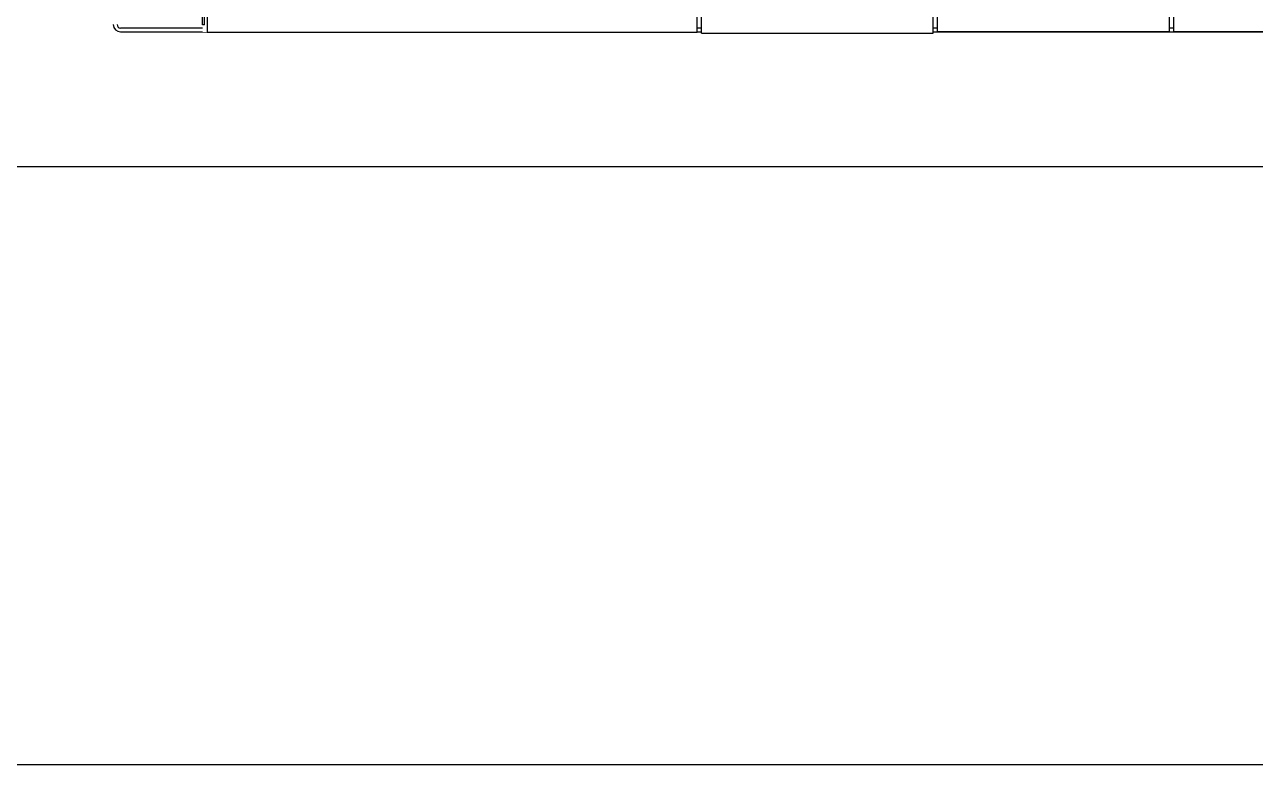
# Model space of a CAD drawing. Header units: inches. Extents: x -8 to 28.4, y -30 to 31.2.
# Drawn here: x -0.69 to 6, y -3.99 to 0.03 of the extents above; entities that cross this region are included whole.
import ezdxf

# ---------------------------------------------------------------- set-up
doc = ezdxf.new("R2010")
doc.units = ezdxf.units.IN
doc.header["$MEASUREMENT"] = 0
doc.set_wipeout_variables(frame=1)
doc.layers.add('PSYMS', color=7, linetype='Continuous')

# ---------------------------------------------------------------- blocks, each defined once
blk = doc.blocks.new('BMXXBP1200')
at = {"color": 7, "linetype": 'Continuous'}
for p, q in [((18.722, 0.0209), (0.0394, 0.0209)), ((0.0394, 0), (9.9016, 0))]:
    blk.add_line(p, q, dxfattribs=at)
for radius in [0.0394, 0.0185]:
    blk.add_arc((0.0394, 0.0394), radius, 180, 270, dxfattribs=at)
blk = doc.blocks.new('BMXCPS3500')
blk.add_wipeout([(-2.687, 2.214), (0, 2.214), (0, -1.723), (-2.687, -1.723)])
at = {"color": 7, "linetype": 'Continuous'}
for p, q in [((-2.687, -1.6837), (-2.687, 2.214)), ((-2.6772, -1.6837), (-2.6772, 2.214)), ((-2.6614, 2.214), (-2.6614, -1.723)), ((0, -1.723), (0, 2.214)), ((-2.6772, -1.6837), (-2.687, -1.6837)), ((-2.6614, -1.723), (0, -1.723))]:
    blk.add_line(p, q, dxfattribs=at)
blk = doc.blocks.new('BMXP342020H')
blk.add_wipeout([(0, 3.9435), (1.2598, 3.9435), (1.2598, 0), (0, 0)])
at = {"color": 7, "linetype": 'Continuous'}
for p, q in [((0, 0), (0, 3.3265)), ((1.2598, 0), (1.2598, 3.3265)), ((0, 0), (1.2598, 0))]:
    blk.add_line(p, q, dxfattribs=at)
blk = doc.blocks.new('BMXDAI1604')
blk.add_wipeout([(0, 3.937), (1.2598, 3.937), (1.2598, 0), (0, 0)])
at = {"color": 7, "linetype": 'Continuous'}
for p, q in [((0, 0), (0, 3.3199)), ((1.2598, 0), (1.2598, 3.3199)), ((1.2598, 0), (0, 0))]:
    blk.add_line(p, q, dxfattribs=at)
blk = doc.blocks.new('HDINA062')
for p, q in [((0, 1.625), (26.4375, 1.625)), ((0, -1.625), (26.4375, -1.625))]:
    blk.add_line(p, q)

msp = doc.modelspace()

# ---------------------------------------------------------------- block references
at = {"layer": 'PSYMS'}
for name, p in [('BMXXBP1200', (-0.2039, -0.0115)), ('HDINA062', (-1.2915, -2.3681))]:
    msp.add_blockref(name, p, dxfattribs=at)

# ---------------------------------------------------------------- next in the draw order: block references
msp.add_blockref('BMXCPS3500', (2.9685, 1.7103), dxfattribs=at)

# ---------------------------------------------------------------- next in the draw order: block references
msp.add_blockref('BMXP342020H', (2.9921, -0.018), dxfattribs=at)

# ---------------------------------------------------------------- next in the draw order: block references
msp.add_blockref('BMXDAI1604', (4.2756, -0.0115), dxfattribs=at)

# ---------------------------------------------------------------- next in the draw order: block references
msp.add_blockref('BMXDAI1604', (5.5591, -0.0115), dxfattribs=at)

doc.saveas('drawing.dxf')
